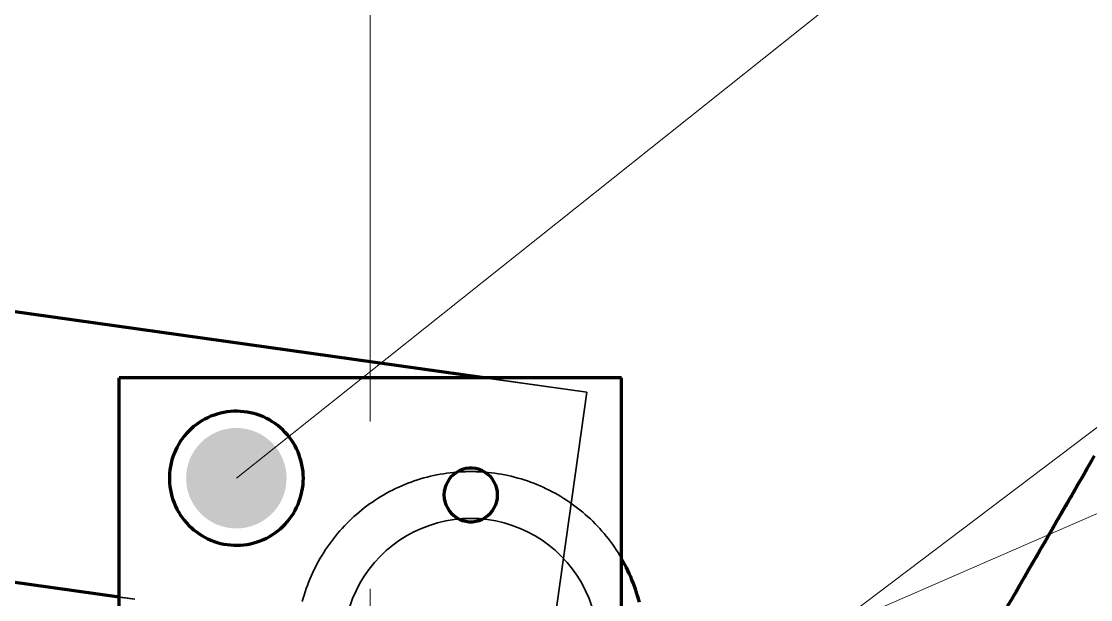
# Model space of a CAD drawing. Header units: millimetres. Extents: x 0 to 2382, y 0 to 420.
# Drawn here: x 937.59 to 950.36, y 357.19 to 364.1 of the extents above; entities that cross this region are included whole.
import ezdxf

# ---------------------------------------------------------------- set-up
doc = ezdxf.new("R2010")
doc.units = ezdxf.units.MM
doc.linetypes.add('IRAM-E-TRAZOS', pattern=[5, 4, -1])
doc.linetypes.add('IRAM-F-TRAZO-PUNTO', pattern=[20, 15, -2, 1, -2])
for name, color, linetype, lineweight in [('01-VISIBLE', 7, 'CONTINUOUS', 70), ('02-OCULTA', 4, 'IRAM-E-TRAZOS', 35), ('03-EJE', 1, 'IRAM-F-TRAZO-PUNTO', 18), ('08-FINA', 5, 'CONTINUOUS', 18)]:
    doc.layers.add(name, color=color, linetype=linetype, lineweight=lineweight)

msp = doc.modelspace()

# ---------------------------------------------------------------- hatches: boundary and pattern name
at = {"layer": '08-FINA'}
h = msp.add_hatch(color=7, dxfattribs=at)
h.dxf.hatch_style = 1
edge = h.paths.add_edge_path()
edge.add_arc((940.158, 358.643), 0.6, 0, 360)

# ---------------------------------------------------------------- linework, layer by layer
at = {"layer": '01-VISIBLE'}
for points in [[(943.116, 359.843), (914.495, 363.865)], [(938.758, 357.224), (914.05, 360.696)], [(944.758, 359.843), (938.758, 359.843)], [(938.758, 356.653), (938.758, 359.843)], [(944.758, 356.443), (944.758, 359.843)], [(940.958, 358.643), (940.957, 358.683), (940.954, 358.723), (940.949, 358.763), (940.942, 358.802), (940.933, 358.842), (940.922, 358.88), (940.909, 358.918), (940.895, 358.956), (940.878, 358.992), (940.859, 359.028), (940.839, 359.063), (940.817, 359.096), (940.794, 359.129), (940.768, 359.16), (940.742, 359.19), (940.713, 359.219), (940.684, 359.246), (940.653, 359.272), (940.62, 359.296), (940.587, 359.318), (940.553, 359.339), (940.517, 359.358), (940.481, 359.375), (940.443, 359.39), (940.406, 359.403), (940.367, 359.415), (940.328, 359.424), (940.288, 359.432), (940.249, 359.437), (940.209, 359.441), (940.168, 359.443), (940.128, 359.442), (940.088, 359.44), (940.048, 359.435), (940.008, 359.428), (939.969, 359.42), (939.93, 359.409), (939.892, 359.397), (939.855, 359.383), (939.818, 359.366), (939.782, 359.348), (939.747, 359.329), (939.713, 359.307), (939.68, 359.284), (939.648, 359.259), (939.618, 359.233), (939.589, 359.205), (939.562, 359.175), (939.536, 359.145), (939.511, 359.113), (939.488, 359.08), (939.467, 359.045), (939.448, 359.01), (939.43, 358.974), (939.415, 358.937), (939.401, 358.899), (939.389, 358.861), (939.379, 358.822), (939.371, 358.783), (939.365, 358.743), (939.361, 358.703), (939.359, 358.663), (939.359, 358.622), (939.361, 358.582), (939.365, 358.542), (939.371, 358.503), (939.379, 358.463), (939.389, 358.424), (939.401, 358.386), (939.415, 358.348), (939.43, 358.311), (939.448, 358.275), (939.467, 358.24), (939.488, 358.205), (939.511, 358.172), (939.536, 358.14), (939.562, 358.11), (939.589, 358.08), (939.618, 358.053), (939.648, 358.026), (939.68, 358.001), (939.713, 357.978), (939.747, 357.957), (939.782, 357.937), (939.818, 357.919), (939.855, 357.903), (939.892, 357.888), (939.93, 357.876), (939.969, 357.865), (940.008, 357.857), (940.048, 357.85), (940.088, 357.846), (940.128, 357.843), (940.168, 357.843), (940.209, 357.844), (940.249, 357.848), (940.288, 357.853), (940.328, 357.861), (940.367, 357.87), (940.406, 357.882), (940.443, 357.895), (940.481, 357.91), (940.517, 357.928), (940.553, 357.946), (940.587, 357.967), (940.62, 357.99), (940.653, 358.014), (940.684, 358.039), (940.713, 358.066), (940.742, 358.095), (940.768, 358.125), (940.794, 358.156), (940.817, 358.189), (940.839, 358.222), (940.859, 358.257), (940.878, 358.293), (940.895, 358.329), (940.909, 358.367), (940.922, 358.405), (940.933, 358.444), (940.942, 358.483), (940.949, 358.522), (940.954, 358.562), (940.957, 358.602), (940.958, 358.643)], [(949.37, 357.113), (949.42, 357.2), (949.47, 357.287), (949.521, 357.374), (949.571, 357.461), (949.621, 357.548), (949.671, 357.635), (949.722, 357.722), (949.772, 357.809), (949.822, 357.896), (949.872, 357.983), (949.922, 358.07), (949.973, 358.157), (950.023, 358.244), (950.073, 358.331), (950.123, 358.418), (950.174, 358.505), (950.224, 358.592), (950.274, 358.679), (950.324, 358.766), (950.375, 358.853)], [(949.409, 357.18), (949.459, 357.267), (949.509, 357.353), (949.559, 357.44), (949.609, 357.526), (949.659, 357.613), (949.709, 357.7), (949.759, 357.786), (949.809, 357.873), (949.859, 357.959), (949.909, 358.046), (949.959, 358.133), (950.009, 358.219), (950.059, 358.306), (950.109, 358.392), (950.159, 358.479), (950.209, 358.566), (950.259, 358.652), (950.309, 358.739), (950.359, 358.825), (950.409, 358.912)], [(943.278, 358.443), (943.276, 358.483), (943.268, 358.522), (943.256, 358.56), (943.239, 358.597), (943.217, 358.631), (943.192, 358.662), (943.162, 358.689), (943.13, 358.713), (943.095, 358.732), (943.057, 358.747), (943.018, 358.757), (942.978, 358.762), (942.938, 358.762), (942.898, 358.757), (942.859, 358.747), (942.822, 358.732), (942.787, 358.713), (942.754, 358.689), (942.725, 358.662), (942.699, 358.631), (942.678, 358.597), (942.661, 358.56), (942.648, 358.522), (942.641, 358.483), (942.638, 358.443), (942.641, 358.402), (942.648, 358.363), (942.661, 358.325), (942.678, 358.288), (942.699, 358.255), (942.725, 358.224), (942.754, 358.196), (942.787, 358.172), (942.822, 358.153), (942.859, 358.138), (942.898, 358.128), (942.938, 358.123), (942.978, 358.123), (943.018, 358.128), (943.057, 358.138), (943.095, 358.153), (943.13, 358.172), (943.162, 358.196), (943.192, 358.224), (943.217, 358.255), (943.239, 358.288), (943.256, 358.325), (943.268, 358.363), (943.276, 358.402), (943.278, 358.443)], [(942.791, 358.715), (942.791, 358.715), (942.791, 358.716), (942.791, 358.716), (942.792, 358.716), (942.792, 358.716), (942.792, 358.716)], [(944.973, 357.162), (944.962, 357.201), (944.951, 357.24), (944.939, 357.278), (944.926, 357.317), (944.913, 357.355), (944.898, 357.393), (944.883, 357.431), (944.868, 357.468), (944.851, 357.505), (944.834, 357.542), (944.816, 357.578), (944.798, 357.614), (944.778, 357.65), (944.758, 357.685)]]:
    msp.add_lwpolyline(points, dxfattribs=at)
at = {"layer": '02-OCULTA'}
for points in [[(944.342, 359.67), (914.495, 363.865)], [(943.897, 356.501), (914.05, 360.696)], [(944.758, 359.843), (938.758, 359.843)], [(938.758, 356.443), (938.758, 359.843)], [(944.758, 359.843), (938.758, 359.843)], [(938.758, 356.443), (938.758, 359.843)], [(944.758, 359.843), (938.758, 359.843)], [(938.758, 356.443), (938.758, 359.843)], [(944.342, 359.67), (943.116, 359.843)], [(944.758, 356.443), (944.758, 359.843)], [(944.758, 356.443), (944.758, 359.843)], [(944.758, 356.443), (944.758, 359.843)], [(943.897, 356.501), (944.342, 359.67)], [(943.897, 356.501), (944.342, 359.67)], [(940.958, 358.643), (940.957, 358.683), (940.954, 358.723), (940.949, 358.763), (940.942, 358.802), (940.933, 358.842), (940.922, 358.88), (940.909, 358.918), (940.895, 358.956), (940.878, 358.992), (940.859, 359.028), (940.839, 359.063), (940.817, 359.096), (940.794, 359.129), (940.768, 359.16), (940.742, 359.19), (940.713, 359.219), (940.684, 359.246), (940.653, 359.272), (940.62, 359.296), (940.587, 359.318), (940.553, 359.339), (940.517, 359.358), (940.481, 359.375), (940.443, 359.39), (940.406, 359.403), (940.367, 359.415), (940.328, 359.424), (940.288, 359.432), (940.249, 359.437), (940.209, 359.441), (940.168, 359.443), (940.128, 359.442), (940.088, 359.44), (940.048, 359.435), (940.008, 359.428), (939.969, 359.42), (939.93, 359.409), (939.892, 359.397), (939.855, 359.383), (939.818, 359.366), (939.782, 359.348), (939.747, 359.329), (939.713, 359.307), (939.68, 359.284), (939.648, 359.259), (939.618, 359.233), (939.589, 359.205), (939.562, 359.175), (939.536, 359.145), (939.511, 359.113), (939.488, 359.08), (939.467, 359.045), (939.448, 359.01), (939.43, 358.974), (939.415, 358.937), (939.401, 358.899), (939.389, 358.861), (939.379, 358.822), (939.371, 358.783), (939.365, 358.743), (939.361, 358.703), (939.359, 358.663), (939.359, 358.622), (939.361, 358.582), (939.365, 358.542), (939.371, 358.503), (939.379, 358.463), (939.389, 358.424), (939.401, 358.386), (939.415, 358.348), (939.43, 358.311), (939.448, 358.275), (939.467, 358.24), (939.488, 358.205), (939.511, 358.172), (939.536, 358.14), (939.562, 358.11), (939.589, 358.08), (939.618, 358.053), (939.648, 358.026), (939.68, 358.001), (939.713, 357.978), (939.747, 357.957), (939.782, 357.937), (939.818, 357.919), (939.855, 357.903), (939.892, 357.888), (939.93, 357.876), (939.969, 357.865), (940.008, 357.857), (940.048, 357.85), (940.088, 357.846), (940.128, 357.843), (940.168, 357.843), (940.209, 357.844), (940.249, 357.848), (940.288, 357.853), (940.328, 357.861), (940.367, 357.87), (940.406, 357.882), (940.443, 357.895), (940.481, 357.91), (940.517, 357.928), (940.553, 357.946), (940.587, 357.967), (940.62, 357.99), (940.653, 358.014), (940.684, 358.039), (940.713, 358.066), (940.742, 358.095), (940.768, 358.125), (940.794, 358.156), (940.817, 358.189), (940.839, 358.222), (940.859, 358.257), (940.878, 358.293), (940.895, 358.329), (940.909, 358.367), (940.922, 358.405), (940.933, 358.444), (940.942, 358.483), (940.949, 358.522), (940.954, 358.562), (940.957, 358.602), (940.958, 358.643)], [(940.958, 358.643), (940.957, 358.683), (940.954, 358.723), (940.949, 358.763), (940.942, 358.802), (940.933, 358.842), (940.922, 358.88), (940.909, 358.918), (940.895, 358.956), (940.878, 358.992), (940.859, 359.028), (940.839, 359.063), (940.817, 359.096), (940.794, 359.129), (940.768, 359.16), (940.742, 359.19), (940.713, 359.219), (940.684, 359.246), (940.653, 359.272), (940.62, 359.296), (940.587, 359.318), (940.553, 359.339), (940.517, 359.358), (940.481, 359.375), (940.443, 359.39), (940.406, 359.403), (940.367, 359.415), (940.328, 359.424), (940.288, 359.432), (940.249, 359.437), (940.209, 359.441), (940.168, 359.443), (940.128, 359.442), (940.088, 359.44), (940.048, 359.435), (940.008, 359.428), (939.969, 359.42), (939.93, 359.409), (939.892, 359.397), (939.855, 359.383), (939.818, 359.366), (939.782, 359.348), (939.747, 359.329), (939.713, 359.307), (939.68, 359.284), (939.648, 359.259), (939.618, 359.233), (939.589, 359.205), (939.562, 359.175), (939.536, 359.145), (939.511, 359.113), (939.488, 359.08), (939.467, 359.045), (939.448, 359.01), (939.43, 358.974), (939.415, 358.937), (939.401, 358.899), (939.389, 358.861), (939.379, 358.822), (939.371, 358.783), (939.365, 358.743), (939.361, 358.703), (939.359, 358.663), (939.359, 358.622), (939.361, 358.582), (939.365, 358.542), (939.371, 358.503), (939.379, 358.463), (939.389, 358.424), (939.401, 358.386), (939.415, 358.348), (939.43, 358.311), (939.448, 358.275), (939.467, 358.24), (939.488, 358.205), (939.511, 358.172), (939.536, 358.14), (939.562, 358.11), (939.589, 358.08), (939.618, 358.053), (939.648, 358.026), (939.68, 358.001), (939.713, 357.978), (939.747, 357.957), (939.782, 357.937), (939.818, 357.919), (939.855, 357.903), (939.892, 357.888), (939.93, 357.876), (939.969, 357.865), (940.008, 357.857), (940.048, 357.85), (940.088, 357.846), (940.128, 357.843), (940.168, 357.843), (940.209, 357.844), (940.249, 357.848), (940.288, 357.853), (940.328, 357.861), (940.367, 357.87), (940.406, 357.882), (940.443, 357.895), (940.481, 357.91), (940.517, 357.928), (940.553, 357.946), (940.587, 357.967), (940.62, 357.99), (940.653, 358.014), (940.684, 358.039), (940.713, 358.066), (940.742, 358.095), (940.768, 358.125), (940.794, 358.156), (940.817, 358.189), (940.839, 358.222), (940.859, 358.257), (940.878, 358.293), (940.895, 358.329), (940.909, 358.367), (940.922, 358.405), (940.933, 358.444), (940.942, 358.483), (940.949, 358.522), (940.954, 358.562), (940.957, 358.602), (940.958, 358.643)], [(940.958, 358.643), (940.957, 358.683), (940.954, 358.723), (940.949, 358.763), (940.942, 358.802), (940.933, 358.842), (940.922, 358.88), (940.909, 358.918), (940.895, 358.956), (940.878, 358.992), (940.859, 359.028), (940.839, 359.063), (940.817, 359.096), (940.794, 359.129), (940.768, 359.16), (940.742, 359.19), (940.713, 359.219), (940.684, 359.246), (940.653, 359.272), (940.62, 359.296), (940.587, 359.318), (940.553, 359.339), (940.517, 359.358), (940.481, 359.375), (940.443, 359.39), (940.406, 359.403), (940.367, 359.415), (940.328, 359.424), (940.288, 359.432), (940.249, 359.437), (940.209, 359.441), (940.168, 359.443), (940.128, 359.442), (940.088, 359.44), (940.048, 359.435), (940.008, 359.428), (939.969, 359.42), (939.93, 359.409), (939.892, 359.397), (939.855, 359.383), (939.818, 359.366), (939.782, 359.348), (939.747, 359.329), (939.713, 359.307), (939.68, 359.284), (939.648, 359.259), (939.618, 359.233), (939.589, 359.205), (939.562, 359.175), (939.536, 359.145), (939.511, 359.113), (939.488, 359.08), (939.467, 359.045), (939.448, 359.01), (939.43, 358.974), (939.415, 358.937), (939.401, 358.899), (939.389, 358.861), (939.379, 358.822), (939.371, 358.783), (939.365, 358.743), (939.361, 358.703), (939.359, 358.663), (939.359, 358.622), (939.361, 358.582), (939.365, 358.542), (939.371, 358.503), (939.379, 358.463), (939.389, 358.424), (939.401, 358.386), (939.415, 358.348), (939.43, 358.311), (939.448, 358.275), (939.467, 358.24), (939.488, 358.205), (939.511, 358.172), (939.536, 358.14), (939.562, 358.11), (939.589, 358.08), (939.618, 358.053), (939.648, 358.026), (939.68, 358.001), (939.713, 357.978), (939.747, 357.957), (939.782, 357.937), (939.818, 357.919), (939.855, 357.903), (939.892, 357.888), (939.93, 357.876), (939.969, 357.865), (940.008, 357.857), (940.048, 357.85), (940.088, 357.846), (940.128, 357.843), (940.168, 357.843), (940.209, 357.844), (940.249, 357.848), (940.288, 357.853), (940.328, 357.861), (940.367, 357.87), (940.406, 357.882), (940.443, 357.895), (940.481, 357.91), (940.517, 357.928), (940.553, 357.946), (940.587, 357.967), (940.62, 357.99), (940.653, 358.014), (940.684, 358.039), (940.713, 358.066), (940.742, 358.095), (940.768, 358.125), (940.794, 358.156), (940.817, 358.189), (940.839, 358.222), (940.859, 358.257), (940.878, 358.293), (940.895, 358.329), (940.909, 358.367), (940.922, 358.405), (940.933, 358.444), (940.942, 358.483), (940.949, 358.522), (940.954, 358.562), (940.957, 358.602), (940.958, 358.643)], [(940.958, 358.643), (940.957, 358.683), (940.954, 358.723), (940.949, 358.763), (940.942, 358.802), (940.933, 358.842), (940.922, 358.88), (940.909, 358.918), (940.895, 358.956), (940.878, 358.992), (940.859, 359.028), (940.839, 359.063), (940.817, 359.096), (940.794, 359.129), (940.768, 359.16), (940.742, 359.19), (940.713, 359.219), (940.684, 359.246), (940.653, 359.272), (940.62, 359.296), (940.587, 359.318), (940.553, 359.339), (940.517, 359.358), (940.481, 359.375), (940.443, 359.39), (940.406, 359.403), (940.367, 359.415), (940.328, 359.424), (940.288, 359.432), (940.249, 359.437), (940.209, 359.441), (940.168, 359.443), (940.128, 359.442), (940.088, 359.44), (940.048, 359.435), (940.008, 359.428), (939.969, 359.42), (939.93, 359.409), (939.892, 359.397), (939.855, 359.383), (939.818, 359.366), (939.782, 359.348), (939.747, 359.329), (939.713, 359.307), (939.68, 359.284), (939.648, 359.259), (939.618, 359.233), (939.589, 359.205), (939.562, 359.175), (939.536, 359.145), (939.511, 359.113), (939.488, 359.08), (939.467, 359.045), (939.448, 359.01), (939.43, 358.974), (939.415, 358.937), (939.401, 358.899), (939.389, 358.861), (939.379, 358.822), (939.371, 358.783), (939.365, 358.743), (939.361, 358.703), (939.359, 358.663), (939.359, 358.622), (939.361, 358.582), (939.365, 358.542), (939.371, 358.503), (939.379, 358.463), (939.389, 358.424), (939.401, 358.386), (939.415, 358.348), (939.43, 358.311), (939.448, 358.275), (939.467, 358.24), (939.488, 358.205), (939.511, 358.172), (939.536, 358.14), (939.562, 358.11), (939.589, 358.08), (939.618, 358.053), (939.648, 358.026), (939.68, 358.001), (939.713, 357.978), (939.747, 357.957), (939.782, 357.937), (939.818, 357.919), (939.855, 357.903), (939.892, 357.888), (939.93, 357.876), (939.969, 357.865), (940.008, 357.857), (940.048, 357.85), (940.088, 357.846), (940.128, 357.843), (940.168, 357.843), (940.209, 357.844), (940.249, 357.848), (940.288, 357.853), (940.328, 357.861), (940.367, 357.87), (940.406, 357.882), (940.443, 357.895), (940.481, 357.91), (940.517, 357.928), (940.553, 357.946), (940.587, 357.967), (940.62, 357.99), (940.653, 358.014), (940.684, 358.039), (940.713, 358.066), (940.742, 358.095), (940.768, 358.125), (940.794, 358.156), (940.817, 358.189), (940.839, 358.222), (940.859, 358.257), (940.878, 358.293), (940.895, 358.329), (940.909, 358.367), (940.922, 358.405), (940.933, 358.444), (940.942, 358.483), (940.949, 358.522), (940.954, 358.562), (940.957, 358.602), (940.958, 358.643)], [(940.958, 358.643), (940.957, 358.683), (940.954, 358.723), (940.949, 358.763), (940.942, 358.802), (940.933, 358.842), (940.922, 358.88), (940.909, 358.918), (940.895, 358.956), (940.878, 358.992), (940.859, 359.028), (940.839, 359.063), (940.817, 359.096), (940.794, 359.129), (940.768, 359.16), (940.742, 359.19), (940.713, 359.219), (940.684, 359.246), (940.653, 359.272), (940.62, 359.296), (940.587, 359.318), (940.553, 359.339), (940.517, 359.358), (940.481, 359.375), (940.443, 359.39), (940.406, 359.403), (940.367, 359.415), (940.328, 359.424), (940.288, 359.432), (940.249, 359.437), (940.209, 359.441), (940.168, 359.443), (940.128, 359.442), (940.088, 359.44), (940.048, 359.435), (940.008, 359.428), (939.969, 359.42), (939.93, 359.409), (939.892, 359.397), (939.855, 359.383), (939.818, 359.366), (939.782, 359.348), (939.747, 359.329), (939.713, 359.307), (939.68, 359.284), (939.648, 359.259), (939.618, 359.233), (939.589, 359.205), (939.562, 359.175), (939.536, 359.145), (939.511, 359.113), (939.488, 359.08), (939.467, 359.045), (939.448, 359.01), (939.43, 358.974), (939.415, 358.937), (939.401, 358.899), (939.389, 358.861), (939.379, 358.822), (939.371, 358.783), (939.365, 358.743), (939.361, 358.703), (939.359, 358.663), (939.359, 358.622), (939.361, 358.582), (939.365, 358.542), (939.371, 358.503), (939.379, 358.463), (939.389, 358.424), (939.401, 358.386), (939.415, 358.348), (939.43, 358.311), (939.448, 358.275), (939.467, 358.24), (939.488, 358.205), (939.511, 358.172), (939.536, 358.14), (939.562, 358.11), (939.589, 358.08), (939.618, 358.053), (939.648, 358.026), (939.68, 358.001), (939.713, 357.978), (939.747, 357.957), (939.782, 357.937), (939.818, 357.919), (939.855, 357.903), (939.892, 357.888), (939.93, 357.876), (939.969, 357.865), (940.008, 357.857), (940.048, 357.85), (940.088, 357.846), (940.128, 357.843), (940.168, 357.843), (940.209, 357.844), (940.249, 357.848), (940.288, 357.853), (940.328, 357.861), (940.367, 357.87), (940.406, 357.882), (940.443, 357.895), (940.481, 357.91), (940.517, 357.928), (940.553, 357.946), (940.587, 357.967), (940.62, 357.99), (940.653, 358.014), (940.684, 358.039), (940.713, 358.066), (940.742, 358.095), (940.768, 358.125), (940.794, 358.156), (940.817, 358.189), (940.839, 358.222), (940.859, 358.257), (940.878, 358.293), (940.895, 358.329), (940.909, 358.367), (940.922, 358.405), (940.933, 358.444), (940.942, 358.483), (940.949, 358.522), (940.954, 358.562), (940.957, 358.602), (940.958, 358.643)], [(940.958, 358.643), (940.957, 358.683), (940.954, 358.723), (940.949, 358.763), (940.942, 358.802), (940.933, 358.842), (940.922, 358.88), (940.909, 358.918), (940.895, 358.956), (940.878, 358.992), (940.859, 359.028), (940.839, 359.063), (940.817, 359.096), (940.794, 359.129), (940.768, 359.16), (940.742, 359.19), (940.713, 359.219), (940.684, 359.246), (940.653, 359.272), (940.62, 359.296), (940.587, 359.318), (940.553, 359.339), (940.517, 359.358), (940.481, 359.375), (940.443, 359.39), (940.406, 359.403), (940.367, 359.415), (940.328, 359.424), (940.288, 359.432), (940.249, 359.437), (940.209, 359.441), (940.168, 359.443), (940.128, 359.442), (940.088, 359.44), (940.048, 359.435), (940.008, 359.428), (939.969, 359.42), (939.93, 359.409), (939.892, 359.397), (939.855, 359.383), (939.818, 359.366), (939.782, 359.348), (939.747, 359.329), (939.713, 359.307), (939.68, 359.284), (939.648, 359.259), (939.618, 359.233), (939.589, 359.205), (939.562, 359.175), (939.536, 359.145), (939.511, 359.113), (939.488, 359.08), (939.467, 359.045), (939.448, 359.01), (939.43, 358.974), (939.415, 358.937), (939.401, 358.899), (939.389, 358.861), (939.379, 358.822), (939.371, 358.783), (939.365, 358.743), (939.361, 358.703), (939.359, 358.663), (939.359, 358.622), (939.361, 358.582), (939.365, 358.542), (939.371, 358.503), (939.379, 358.463), (939.389, 358.424), (939.401, 358.386), (939.415, 358.348), (939.43, 358.311), (939.448, 358.275), (939.467, 358.24), (939.488, 358.205), (939.511, 358.172), (939.536, 358.14), (939.562, 358.11), (939.589, 358.08), (939.618, 358.053), (939.648, 358.026), (939.68, 358.001), (939.713, 357.978), (939.747, 357.957), (939.782, 357.937), (939.818, 357.919), (939.855, 357.903), (939.892, 357.888), (939.93, 357.876), (939.969, 357.865), (940.008, 357.857), (940.048, 357.85), (940.088, 357.846), (940.128, 357.843), (940.168, 357.843), (940.209, 357.844), (940.249, 357.848), (940.288, 357.853), (940.328, 357.861), (940.367, 357.87), (940.406, 357.882), (940.443, 357.895), (940.481, 357.91), (940.517, 357.928), (940.553, 357.946), (940.587, 357.967), (940.62, 357.99), (940.653, 358.014), (940.684, 358.039), (940.713, 358.066), (940.742, 358.095), (940.768, 358.125), (940.794, 358.156), (940.817, 358.189), (940.839, 358.222), (940.859, 358.257), (940.878, 358.293), (940.895, 358.329), (940.909, 358.367), (940.922, 358.405), (940.933, 358.444), (940.942, 358.483), (940.949, 358.522), (940.954, 358.562), (940.957, 358.602), (940.958, 358.643)], [(940.958, 358.643), (940.957, 358.683), (940.954, 358.723), (940.949, 358.763), (940.942, 358.802), (940.933, 358.842), (940.922, 358.88), (940.909, 358.918), (940.895, 358.956), (940.878, 358.992), (940.859, 359.028), (940.839, 359.063), (940.817, 359.096), (940.794, 359.129), (940.768, 359.16), (940.742, 359.19), (940.713, 359.219), (940.684, 359.246), (940.653, 359.272), (940.62, 359.296), (940.587, 359.318), (940.553, 359.339), (940.517, 359.358), (940.481, 359.375), (940.443, 359.39), (940.406, 359.403), (940.367, 359.415), (940.328, 359.424), (940.288, 359.432), (940.249, 359.437), (940.209, 359.441), (940.168, 359.443), (940.128, 359.442), (940.088, 359.44), (940.048, 359.435), (940.008, 359.428), (939.969, 359.42), (939.93, 359.409), (939.892, 359.397), (939.855, 359.383), (939.818, 359.366), (939.782, 359.348), (939.747, 359.329), (939.713, 359.307), (939.68, 359.284), (939.648, 359.259), (939.618, 359.233), (939.589, 359.205), (939.562, 359.175), (939.536, 359.145), (939.511, 359.113), (939.488, 359.08), (939.467, 359.045), (939.448, 359.01), (939.43, 358.974), (939.415, 358.937), (939.401, 358.899), (939.389, 358.861), (939.379, 358.822), (939.371, 358.783), (939.365, 358.743), (939.361, 358.703), (939.359, 358.663), (939.359, 358.622), (939.361, 358.582), (939.365, 358.542), (939.371, 358.503), (939.379, 358.463), (939.389, 358.424), (939.401, 358.386), (939.415, 358.348), (939.43, 358.311), (939.448, 358.275), (939.467, 358.24), (939.488, 358.205), (939.511, 358.172), (939.536, 358.14), (939.562, 358.11), (939.589, 358.08), (939.618, 358.053), (939.648, 358.026), (939.68, 358.001), (939.713, 357.978), (939.747, 357.957), (939.782, 357.937), (939.818, 357.919), (939.855, 357.903), (939.892, 357.888), (939.93, 357.876), (939.969, 357.865), (940.008, 357.857), (940.048, 357.85), (940.088, 357.846), (940.128, 357.843), (940.168, 357.843), (940.209, 357.844), (940.249, 357.848), (940.288, 357.853), (940.328, 357.861), (940.367, 357.87), (940.406, 357.882), (940.443, 357.895), (940.481, 357.91), (940.517, 357.928), (940.553, 357.946), (940.587, 357.967), (940.62, 357.99), (940.653, 358.014), (940.684, 358.039), (940.713, 358.066), (940.742, 358.095), (940.768, 358.125), (940.794, 358.156), (940.817, 358.189), (940.839, 358.222), (940.859, 358.257), (940.878, 358.293), (940.895, 358.329), (940.909, 358.367), (940.922, 358.405), (940.933, 358.444), (940.942, 358.483), (940.949, 358.522), (940.954, 358.562), (940.957, 358.602), (940.958, 358.643)], [(943.278, 358.443), (943.276, 358.483), (943.268, 358.522), (943.256, 358.56), (943.239, 358.597), (943.217, 358.631), (943.192, 358.662), (943.162, 358.689), (943.13, 358.713), (943.095, 358.732), (943.057, 358.747), (943.018, 358.757), (942.978, 358.762), (942.938, 358.762), (942.898, 358.757), (942.859, 358.747), (942.822, 358.732), (942.787, 358.713), (942.754, 358.689), (942.725, 358.662), (942.699, 358.631), (942.678, 358.597), (942.661, 358.56), (942.648, 358.522), (942.641, 358.483), (942.638, 358.443), (942.641, 358.402), (942.648, 358.363), (942.661, 358.325), (942.678, 358.288), (942.699, 358.255), (942.725, 358.224), (942.754, 358.196), (942.787, 358.172), (942.822, 358.153), (942.859, 358.138), (942.898, 358.128), (942.938, 358.123), (942.978, 358.123), (943.018, 358.128), (943.057, 358.138), (943.095, 358.153), (943.13, 358.172), (943.162, 358.196), (943.192, 358.224), (943.217, 358.255), (943.239, 358.288), (943.256, 358.325), (943.268, 358.363), (943.276, 358.402), (943.278, 358.443)], [(943.278, 358.443), (943.276, 358.483), (943.268, 358.522), (943.256, 358.56), (943.239, 358.597), (943.217, 358.631), (943.192, 358.662), (943.162, 358.689), (943.13, 358.713), (943.095, 358.732), (943.057, 358.747), (943.018, 358.757), (942.978, 358.762), (942.938, 358.762), (942.898, 358.757), (942.859, 358.747), (942.822, 358.732), (942.787, 358.713), (942.754, 358.689), (942.725, 358.662), (942.699, 358.631), (942.678, 358.597), (942.661, 358.56), (942.648, 358.522), (942.641, 358.483), (942.638, 358.443), (942.641, 358.402), (942.648, 358.363), (942.661, 358.325), (942.678, 358.288), (942.699, 358.255), (942.725, 358.224), (942.754, 358.196), (942.787, 358.172), (942.822, 358.153), (942.859, 358.138), (942.898, 358.128), (942.938, 358.123), (942.978, 358.123), (943.018, 358.128), (943.057, 358.138), (943.095, 358.153), (943.13, 358.172), (943.162, 358.196), (943.192, 358.224), (943.217, 358.255), (943.239, 358.288), (943.256, 358.325), (943.268, 358.363), (943.276, 358.402), (943.278, 358.443)], [(943.278, 358.443), (943.276, 358.483), (943.268, 358.522), (943.256, 358.56), (943.239, 358.597), (943.217, 358.631), (943.192, 358.662), (943.162, 358.689), (943.13, 358.713), (943.095, 358.732), (943.057, 358.747), (943.018, 358.757), (942.978, 358.762), (942.938, 358.762), (942.898, 358.757), (942.859, 358.747), (942.822, 358.732), (942.787, 358.713), (942.754, 358.689), (942.725, 358.662), (942.699, 358.631), (942.678, 358.597), (942.661, 358.56), (942.648, 358.522), (942.641, 358.483), (942.638, 358.443), (942.641, 358.402), (942.648, 358.363), (942.661, 358.325), (942.678, 358.288), (942.699, 358.255), (942.725, 358.224), (942.754, 358.196), (942.787, 358.172), (942.822, 358.153), (942.859, 358.138), (942.898, 358.128), (942.938, 358.123), (942.978, 358.123), (943.018, 358.128), (943.057, 358.138), (943.095, 358.153), (943.13, 358.172), (943.162, 358.196), (943.192, 358.224), (943.217, 358.255), (943.239, 358.288), (943.256, 358.325), (943.268, 358.363), (943.276, 358.402), (943.278, 358.443)], [(943.278, 358.443), (943.276, 358.483), (943.268, 358.522), (943.256, 358.56), (943.239, 358.597), (943.217, 358.631), (943.192, 358.662), (943.162, 358.689), (943.13, 358.713), (943.095, 358.732), (943.057, 358.747), (943.018, 358.757), (942.978, 358.762), (942.938, 358.762), (942.898, 358.757), (942.859, 358.747), (942.822, 358.732), (942.787, 358.713), (942.754, 358.689), (942.725, 358.662), (942.699, 358.631), (942.678, 358.597), (942.661, 358.56), (942.648, 358.522), (942.641, 358.483), (942.638, 358.443), (942.641, 358.402), (942.648, 358.363), (942.661, 358.325), (942.678, 358.288), (942.699, 358.255), (942.725, 358.224), (942.754, 358.196), (942.787, 358.172), (942.822, 358.153), (942.859, 358.138), (942.898, 358.128), (942.938, 358.123), (942.978, 358.123), (943.018, 358.128), (943.057, 358.138), (943.095, 358.153), (943.13, 358.172), (943.162, 358.196), (943.192, 358.224), (943.217, 358.255), (943.239, 358.288), (943.256, 358.325), (943.268, 358.363), (943.276, 358.402), (943.278, 358.443)], [(943.278, 358.443), (943.276, 358.483), (943.268, 358.522), (943.256, 358.56), (943.239, 358.597), (943.217, 358.631), (943.192, 358.662), (943.162, 358.689), (943.13, 358.713), (943.095, 358.732), (943.057, 358.747), (943.018, 358.757), (942.978, 358.762), (942.938, 358.762), (942.898, 358.757), (942.859, 358.747), (942.822, 358.732), (942.787, 358.713), (942.754, 358.689), (942.725, 358.662), (942.699, 358.631), (942.678, 358.597), (942.661, 358.56), (942.648, 358.522), (942.641, 358.483), (942.638, 358.443), (942.641, 358.402), (942.648, 358.363), (942.661, 358.325), (942.678, 358.288), (942.699, 358.255), (942.725, 358.224), (942.754, 358.196), (942.787, 358.172), (942.822, 358.153), (942.859, 358.138), (942.898, 358.128), (942.938, 358.123), (942.978, 358.123), (943.018, 358.128), (943.057, 358.138), (943.095, 358.153), (943.13, 358.172), (943.162, 358.196), (943.192, 358.224), (943.217, 358.255), (943.239, 358.288), (943.256, 358.325), (943.268, 358.363), (943.276, 358.402), (943.278, 358.443)], [(943.278, 358.443), (943.276, 358.483), (943.268, 358.522), (943.256, 358.56), (943.239, 358.597), (943.217, 358.631), (943.192, 358.662), (943.162, 358.689), (943.13, 358.713), (943.095, 358.732), (943.057, 358.747), (943.018, 358.757), (942.978, 358.762), (942.938, 358.762), (942.898, 358.757), (942.859, 358.747), (942.822, 358.732), (942.787, 358.713), (942.754, 358.689), (942.725, 358.662), (942.699, 358.631), (942.678, 358.597), (942.661, 358.56), (942.648, 358.522), (942.641, 358.483), (942.638, 358.443), (942.641, 358.402), (942.648, 358.363), (942.661, 358.325), (942.678, 358.288), (942.699, 358.255), (942.725, 358.224), (942.754, 358.196), (942.787, 358.172), (942.822, 358.153), (942.859, 358.138), (942.898, 358.128), (942.938, 358.123), (942.978, 358.123), (943.018, 358.128), (943.057, 358.138), (943.095, 358.153), (943.13, 358.172), (943.162, 358.196), (943.192, 358.224), (943.217, 358.255), (943.239, 358.288), (943.256, 358.325), (943.268, 358.363), (943.276, 358.402), (943.278, 358.443)], [(942.958, 358.763), (942.944, 358.762), (942.929, 358.761), (942.915, 358.76), (942.9, 358.757), (942.886, 358.754), (942.872, 358.751), (942.858, 358.746), (942.844, 358.742), (942.831, 358.736), (942.818, 358.73), (942.805, 358.723), (942.792, 358.716)], [(942.958, 358.723), (942.944, 358.723), (942.931, 358.722), (942.917, 358.722), (942.903, 358.722), (942.889, 358.721), (942.875, 358.721), (942.861, 358.72), (942.847, 358.72), (942.833, 358.719), (942.82, 358.718), (942.806, 358.717), (942.792, 358.716)], [(943.125, 358.716), (943.112, 358.723), (943.099, 358.73), (943.086, 358.736), (943.072, 358.742), (943.059, 358.746), (943.045, 358.751), (943.031, 358.754), (943.016, 358.757), (943.002, 358.76), (942.987, 358.761), (942.973, 358.762), (942.958, 358.763)], [(943.125, 358.716), (943.111, 358.717), (943.097, 358.718), (943.083, 358.719), (943.069, 358.72), (943.055, 358.72), (943.042, 358.721), (943.028, 358.721), (943.014, 358.722), (943, 358.722), (942.986, 358.722), (942.972, 358.723), (942.958, 358.723)], [(942.792, 358.716), (942.752, 358.712), (942.712, 358.708), (942.672, 358.703), (942.633, 358.697), (942.593, 358.69), (942.554, 358.683), (942.514, 358.675), (942.475, 358.666), (942.436, 358.656), (942.398, 358.646), (942.359, 358.634), (942.321, 358.623), (942.283, 358.61), (942.245, 358.596), (942.207, 358.582), (942.17, 358.568), (942.133, 358.552), (942.097, 358.536), (942.06, 358.519), (942.024, 358.501), (941.989, 358.483), (941.953, 358.464), (941.918, 358.444), (941.884, 358.424), (941.85, 358.403), (941.816, 358.381), (941.783, 358.358), (941.75, 358.335), (941.717, 358.312), (941.685, 358.288), (941.654, 358.263), (941.623, 358.237), (941.592, 358.211), (941.562, 358.185), (941.533, 358.157), (941.504, 358.13), (941.476, 358.101), (941.448, 358.073), (941.421, 358.043), (941.394, 358.013), (941.368, 357.983), (941.342, 357.952), (941.317, 357.92), (941.293, 357.889), (941.269, 357.856), (941.246, 357.823), (941.224, 357.79), (941.202, 357.757), (941.181, 357.722), (941.16, 357.688), (941.14, 357.653), (941.121, 357.618), (941.103, 357.582), (941.085, 357.546), (941.068, 357.51), (941.051, 357.473), (941.036, 357.437), (941.021, 357.399), (941.007, 357.362), (940.993, 357.324), (940.98, 357.286), (940.968, 357.248), (940.957, 357.209), (940.946, 357.171)], [(942.816, 358.156), (942.725, 358.223), (942.664, 358.318), (942.639, 358.428), (942.654, 358.54), (942.707, 358.64), (942.791, 358.715)], [(943.101, 358.156), (943.191, 358.223), (943.253, 358.318), (943.278, 358.429), (943.263, 358.541), (943.21, 358.641), (943.125, 358.716)], [(944.758, 357.685), (944.738, 357.719), (944.717, 357.754), (944.695, 357.787), (944.673, 357.821), (944.649, 357.854), (944.626, 357.886), (944.601, 357.918), (944.576, 357.95), (944.551, 357.981), (944.525, 358.011), (944.498, 358.041), (944.471, 358.071), (944.443, 358.099), (944.414, 358.128), (944.386, 358.156), (944.356, 358.183), (944.326, 358.21), (944.295, 358.236), (944.264, 358.261), (944.233, 358.286), (944.201, 358.311), (944.168, 358.334), (944.136, 358.357), (944.102, 358.38), (944.068, 358.402), (944.034, 358.423), (944, 358.443), (943.965, 358.463), (943.929, 358.482), (943.894, 358.5), (943.858, 358.518), (943.821, 358.535), (943.785, 358.551), (943.747, 358.567), (943.71, 358.582), (943.673, 358.596), (943.635, 358.61), (943.597, 358.622), (943.558, 358.634), (943.52, 358.645), (943.481, 358.656), (943.442, 358.666), (943.403, 358.675), (943.363, 358.683), (943.324, 358.69), (943.284, 358.697), (943.245, 358.703), (943.205, 358.708), (943.165, 358.712), (943.125, 358.716)], [(941.513, 357.112), (941.547, 357.207), (941.587, 357.299), (941.634, 357.388), (941.686, 357.474), (941.744, 357.556), (941.807, 357.635), (941.875, 357.708), (941.947, 357.778), (942.025, 357.842), (942.106, 357.901), (942.191, 357.955), (942.279, 358.003), (942.371, 358.044), (942.465, 358.08), (942.561, 358.11), (942.659, 358.133), (942.758, 358.149), (942.858, 358.159), (942.958, 358.163)], [(942.958, 358.163), (942.946, 358.163), (942.935, 358.162), (942.923, 358.162), (942.911, 358.162), (942.899, 358.161), (942.887, 358.161), (942.875, 358.16), (942.863, 358.16), (942.852, 358.159), (942.84, 358.158), (942.828, 358.157), (942.816, 358.156)], [(942.816, 358.156), (942.839, 358.146), (942.862, 358.138), (942.885, 358.131), (942.909, 358.126), (942.934, 358.124), (942.958, 358.123), (942.983, 358.124), (943.007, 358.126), (943.031, 358.131), (943.055, 358.138), (943.078, 358.146), (943.101, 358.156)], [(943.101, 358.156), (943.089, 358.157), (943.077, 358.158), (943.065, 358.159), (943.053, 358.16), (943.041, 358.16), (943.03, 358.161), (943.018, 358.161), (943.006, 358.162), (942.994, 358.162), (942.982, 358.162), (942.97, 358.163), (942.958, 358.163)], [(942.958, 358.163), (943.059, 358.159), (943.159, 358.149), (943.258, 358.133), (943.356, 358.11), (943.452, 358.08), (943.546, 358.044), (943.637, 358.003), (943.726, 357.955), (943.811, 357.901), (943.892, 357.842), (943.969, 357.778), (944.042, 357.708), (944.11, 357.635), (944.173, 357.556), (944.231, 357.474), (944.283, 357.388), (944.329, 357.299), (944.37, 357.207), (944.404, 357.112)], [(943.897, 356.501), (938.758, 357.224)]]:
    msp.add_lwpolyline(points, dxfattribs=at)
at = {"layer": '03-EJE'}
msp.add_lwpolyline([(941.758, 319.32), (941.758, 365.291)], dxfattribs=at)
at = {"layer": '08-FINA'}
for p, q in [((970.538, 382.841), (940.158, 358.643)), ((970.477, 374.419), (944.638, 354.863)), ((969.999, 366.737), (941.758, 354.443))]:
    msp.add_line(p, q, dxfattribs=at)
msp.add_circle((929.833, 354.167), 36.833, dxfattribs=at)

doc.saveas('drawing.dxf')
